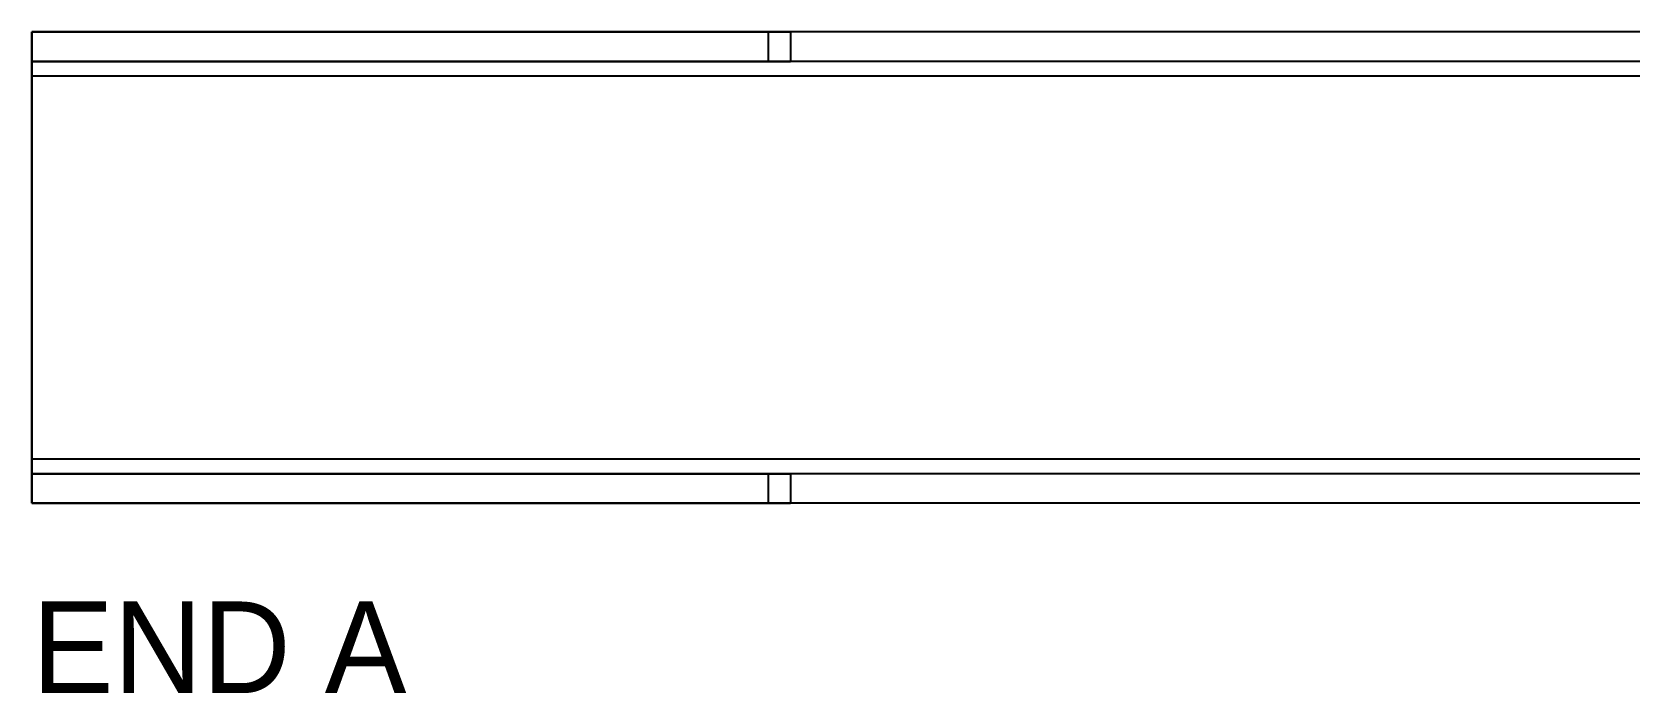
# Model space of a CAD drawing. Header units: inches. Extents: x 2 to 134, y 2 to 86.
# Drawn here: x 21.08 to 34.64, y 60.22 to 65.83 of the extents above; entities that cross this region are included whole.
import ezdxf

# ---------------------------------------------------------------- set-up
doc = ezdxf.new("R2010")
doc.units = ezdxf.units.IN
doc.header["$MEASUREMENT"] = 0

msp = doc.modelspace()

# ---------------------------------------------------------------- linework, layer by layer
at = {"layer": 'OUTLINE'}
for p, q in [((21.08, 65.833), (21.08, 65.583)), ((88.92, 65.833), (21.08, 65.833)), ((88.92, 65.833), (21.08, 65.833)), ((21.08, 65.832), (21.08, 65.833)), ((21.08, 65.833), (21.08, 65.833)), ((21.08, 65.833), (21.08, 65.833)), ((21.08, 65.833), (21.08, 65.833)), ((21.08, 65.833), (21.08, 65.833)), ((21.08, 65.833), (21.08, 65.832)), ((21.08, 65.833), (27.33, 65.833)), ((27.33, 65.833), (21.08, 65.833)), ((21.08, 65.833), (21.08, 65.583)), ((21.08, 65.831), (21.08, 65.832)), ((21.08, 65.832), (21.08, 65.832)), ((21.08, 65.832), (21.08, 65.832)), ((21.08, 65.832), (21.08, 65.831)), ((21.08, 65.829), (21.08, 65.831)), ((21.08, 65.831), (21.08, 65.829)), ((21.08, 65.828), (21.08, 65.829)), ((21.08, 65.829), (21.08, 65.828)), ((21.08, 65.826), (21.08, 65.828)), ((21.08, 65.828), (21.08, 65.826)), ((21.08, 65.824), (21.08, 65.826)), ((21.08, 65.826), (21.08, 65.824)), ((21.08, 65.822), (21.08, 65.824)), ((21.08, 65.824), (21.08, 65.822)), ((21.08, 65.82), (21.08, 65.822)), ((21.08, 65.822), (21.08, 65.82)), ((21.08, 65.817), (21.08, 65.82)), ((21.08, 65.82), (21.08, 65.817)), ((21.08, 65.814), (21.08, 65.817)), ((21.08, 65.817), (21.08, 65.814)), ((21.08, 65.811), (21.08, 65.814)), ((21.08, 65.814), (21.08, 65.811)), ((21.08, 65.808), (21.08, 65.811)), ((21.08, 65.811), (21.08, 65.808)), ((21.08, 65.805), (21.08, 65.808)), ((21.08, 65.808), (21.08, 65.805)), ((21.08, 65.801), (21.08, 65.805)), ((21.08, 65.805), (21.08, 65.801)), ((21.08, 65.797), (21.08, 65.801)), ((21.08, 65.801), (21.08, 65.797)), ((21.08, 65.793), (21.08, 65.797)), ((21.08, 65.797), (21.08, 65.793)), ((21.08, 65.789), (21.08, 65.793)), ((21.08, 65.793), (21.08, 65.789)), ((21.08, 65.785), (21.08, 65.789)), ((21.08, 65.789), (21.08, 65.785)), ((21.08, 65.78), (21.08, 65.785)), ((21.08, 65.785), (21.08, 65.78)), ((21.08, 65.775), (21.08, 65.78)), ((21.08, 65.78), (21.08, 65.775)), ((21.08, 65.77), (21.08, 65.775)), ((21.08, 65.775), (21.08, 65.77)), ((21.08, 65.765), (21.08, 65.77)), ((21.08, 65.77), (21.08, 65.765)), ((21.08, 65.76), (21.08, 65.765)), ((21.08, 65.765), (21.08, 65.76)), ((21.08, 65.754), (21.08, 65.76)), ((21.08, 65.76), (21.08, 65.754)), ((21.08, 65.748), (21.08, 65.754)), ((21.08, 65.754), (21.08, 65.748)), ((27.33, 65.833), (27.33, 65.583)), ((27.33, 65.833), (27.334, 65.833)), ((27.33, 65.833), (27.33, 65.583)), ((27.334, 65.833), (27.33, 65.833)), ((27.334, 65.833), (27.339, 65.833)), ((27.339, 65.833), (27.334, 65.833)), ((27.339, 65.833), (27.343, 65.833)), ((27.343, 65.833), (27.339, 65.833)), ((27.343, 65.833), (27.348, 65.833)), ((27.348, 65.833), (27.343, 65.833)), ((27.348, 65.833), (27.352, 65.833)), ((27.352, 65.833), (27.348, 65.833)), ((27.352, 65.833), (27.357, 65.833)), ((27.357, 65.833), (27.352, 65.833)), ((27.357, 65.833), (27.362, 65.833)), ((27.362, 65.833), (27.357, 65.833)), ((27.362, 65.833), (27.366, 65.833)), ((27.366, 65.833), (27.362, 65.833)), ((27.366, 65.833), (27.371, 65.833)), ((27.371, 65.833), (27.366, 65.833)), ((27.371, 65.833), (27.375, 65.833)), ((27.375, 65.833), (27.371, 65.833)), ((27.375, 65.833), (27.38, 65.833)), ((27.38, 65.833), (27.375, 65.833)), ((27.38, 65.833), (27.384, 65.833)), ((27.384, 65.833), (27.38, 65.833)), ((27.384, 65.833), (27.388, 65.833)), ((27.388, 65.833), (27.384, 65.833)), ((27.388, 65.833), (27.393, 65.833)), ((27.393, 65.833), (27.388, 65.833)), ((27.393, 65.833), (27.397, 65.833)), ((27.397, 65.833), (27.393, 65.833)), ((27.397, 65.833), (27.401, 65.833)), ((27.401, 65.833), (27.397, 65.833)), ((27.401, 65.833), (27.406, 65.833)), ((27.406, 65.833), (27.401, 65.833)), ((27.406, 65.833), (27.41, 65.833)), ((27.41, 65.833), (27.406, 65.833)), ((27.41, 65.833), (27.414, 65.833)), ((27.414, 65.833), (27.41, 65.833)), ((27.414, 65.833), (27.418, 65.833)), ((27.418, 65.833), (27.414, 65.833)), ((27.418, 65.833), (27.422, 65.833)), ((27.422, 65.833), (27.418, 65.833)), ((27.422, 65.833), (27.426, 65.833)), ((27.426, 65.833), (27.422, 65.833)), ((27.426, 65.833), (27.43, 65.833)), ((27.43, 65.833), (27.426, 65.833)), ((27.43, 65.833), (27.434, 65.833)), ((27.434, 65.833), (27.43, 65.833)), ((27.434, 65.833), (27.438, 65.833)), ((27.438, 65.833), (27.434, 65.833)), ((27.438, 65.833), (27.441, 65.833)), ((27.441, 65.833), (27.438, 65.833)), ((27.441, 65.833), (27.445, 65.833)), ((27.445, 65.833), (27.441, 65.833)), ((27.445, 65.833), (27.448, 65.833)), ((27.448, 65.833), (27.445, 65.833)), ((27.448, 65.833), (27.452, 65.833)), ((27.452, 65.833), (27.448, 65.833)), ((27.452, 65.833), (27.455, 65.833)), ((27.455, 65.833), (27.452, 65.833)), ((27.455, 65.833), (27.459, 65.833)), ((27.459, 65.833), (27.455, 65.833)), ((27.459, 65.833), (27.462, 65.833)), ((27.462, 65.833), (27.459, 65.833)), ((27.462, 65.833), (27.465, 65.833)), ((27.465, 65.833), (27.462, 65.833)), ((27.465, 65.833), (27.468, 65.833)), ((27.468, 65.833), (27.465, 65.833)), ((27.468, 65.833), (27.472, 65.833)), ((27.472, 65.833), (27.468, 65.833)), ((27.472, 65.833), (27.474, 65.833)), ((27.474, 65.833), (27.472, 65.833)), ((27.474, 65.833), (27.477, 65.833)), ((27.477, 65.833), (27.474, 65.833)), ((27.477, 65.833), (27.48, 65.833)), ((27.48, 65.833), (27.477, 65.833)), ((27.48, 65.833), (27.483, 65.833)), ((27.483, 65.833), (27.48, 65.833)), ((27.483, 65.833), (27.485, 65.833)), ((27.485, 65.833), (27.483, 65.833)), ((27.485, 65.833), (27.488, 65.833)), ((27.488, 65.833), (27.485, 65.833)), ((27.488, 65.833), (27.49, 65.833)), ((27.49, 65.833), (27.488, 65.833)), ((27.49, 65.833), (27.493, 65.833)), ((27.493, 65.833), (27.49, 65.833)), ((27.493, 65.833), (27.495, 65.833)), ((27.495, 65.833), (27.493, 65.833)), ((27.495, 65.833), (27.497, 65.833)), ((27.497, 65.833), (27.495, 65.833)), ((27.497, 65.833), (27.499, 65.833)), ((27.499, 65.833), (27.497, 65.833)), ((27.499, 65.833), (27.501, 65.833)), ((27.501, 65.833), (27.499, 65.833)), ((27.501, 65.833), (27.503, 65.833)), ((27.503, 65.833), (27.501, 65.833)), ((27.503, 65.833), (27.504, 65.833)), ((27.504, 65.833), (27.503, 65.833)), ((27.504, 65.833), (27.506, 65.833)), ((27.506, 65.833), (27.504, 65.833)), ((27.506, 65.833), (27.508, 65.833)), ((27.508, 65.833), (27.506, 65.833)), ((27.508, 65.833), (27.509, 65.833)), ((27.509, 65.833), (27.508, 65.833)), ((27.509, 65.833), (27.51, 65.833)), ((27.51, 65.833), (27.509, 65.833)), ((27.51, 65.833), (27.511, 65.833)), ((27.511, 65.833), (27.51, 65.833)), ((27.511, 65.833), (27.512, 65.833)), ((27.512, 65.833), (27.511, 65.833)), ((27.512, 65.833), (27.513, 65.833)), ((27.513, 65.833), (27.512, 65.833)), ((27.513, 65.833), (27.514, 65.833)), ((27.514, 65.833), (27.513, 65.833)), ((27.514, 65.833), (27.515, 65.833)), ((27.515, 65.833), (27.514, 65.833)), ((27.515, 65.833), (27.516, 65.833)), ((27.516, 65.833), (27.515, 65.833)), ((27.516, 65.833), (27.516, 65.833)), ((27.516, 65.833), (27.517, 65.833)), ((27.517, 65.833), (27.516, 65.833)), ((27.516, 65.833), (27.516, 65.833)), ((27.517, 65.833), (27.517, 65.833)), ((27.517, 65.833), (27.517, 65.833)), ((27.517, 65.833), (27.517, 65.833)), ((27.517, 65.833), (27.517, 65.583)), ((27.517, 65.833), (27.517, 65.833)), ((27.517, 65.833), (27.517, 65.833)), ((27.517, 65.833), (27.517, 65.833)), ((27.517, 65.833), (27.517, 65.583)), ((21.08, 65.742), (21.08, 65.748)), ((21.08, 65.748), (21.08, 65.742)), ((21.08, 65.736), (21.08, 65.742)), ((21.08, 65.742), (21.08, 65.736)), ((21.08, 65.73), (21.08, 65.736)), ((21.08, 65.736), (21.08, 65.73)), ((21.08, 65.723), (21.08, 65.73)), ((21.08, 65.73), (21.08, 65.723)), ((21.08, 65.717), (21.08, 65.723)), ((21.08, 65.723), (21.08, 65.717)), ((21.08, 65.71), (21.08, 65.717)), ((21.08, 65.717), (21.08, 65.71)), ((21.08, 65.703), (21.08, 65.71)), ((21.08, 65.71), (21.08, 65.703)), ((21.08, 65.696), (21.08, 65.703)), ((21.08, 65.703), (21.08, 65.696)), ((21.08, 65.689), (21.08, 65.696)), ((21.08, 65.696), (21.08, 65.689)), ((21.08, 65.682), (21.08, 65.689)), ((21.08, 65.689), (21.08, 65.682)), ((21.08, 65.674), (21.08, 65.682)), ((21.08, 65.682), (21.08, 65.674)), ((21.08, 65.667), (21.08, 65.674)), ((21.08, 65.674), (21.08, 65.667)), ((21.08, 65.659), (21.08, 65.667)), ((21.08, 65.667), (21.08, 65.659)), ((21.08, 65.651), (21.08, 65.659)), ((21.08, 65.659), (21.08, 65.651)), ((21.08, 65.643), (21.08, 65.651)), ((21.08, 65.651), (21.08, 65.643)), ((21.08, 65.635), (21.08, 65.643)), ((21.08, 65.643), (21.08, 65.635)), ((21.08, 65.627), (21.08, 65.635)), ((21.08, 65.635), (21.08, 65.627)), ((21.08, 65.619), (21.08, 65.627)), ((21.08, 65.627), (21.08, 65.619)), ((21.08, 65.61), (21.08, 65.619)), ((21.08, 65.619), (21.08, 65.61)), ((21.08, 65.602), (21.08, 65.61)), ((21.08, 65.61), (21.08, 65.602)), ((21.08, 65.593), (21.08, 65.602)), ((21.08, 65.602), (21.08, 65.593)), ((21.08, 65.585), (21.08, 65.593)), ((21.08, 65.593), (21.08, 65.585)), ((21.08, 65.576), (21.08, 65.585)), ((21.08, 65.585), (21.08, 65.576)), ((88.92, 65.583), (21.08, 65.583)), ((21.08, 65.582), (21.08, 65.583)), ((21.08, 65.583), (21.08, 65.583)), ((21.08, 65.583), (21.08, 65.583)), ((21.08, 65.583), (21.08, 65.583)), ((21.08, 65.583), (21.08, 65.583)), ((27.33, 65.583), (21.08, 65.583)), ((21.08, 65.583), (21.08, 65.583)), ((21.08, 65.583), (21.08, 65.583)), ((21.08, 65.583), (21.08, 65.583)), ((21.08, 65.583), (21.08, 65.583)), ((21.08, 65.583), (21.08, 65.582)), ((88.92, 65.583), (21.08, 65.583)), ((21.08, 65.583), (27.33, 65.583)), ((21.08, 65.581), (21.08, 65.582)), ((21.08, 65.582), (21.08, 65.582)), ((21.08, 65.582), (21.08, 65.582)), ((21.08, 65.582), (21.08, 65.581)), ((21.08, 65.58), (21.08, 65.581)), ((21.08, 65.581), (21.08, 65.581)), ((21.08, 65.581), (21.08, 65.581)), ((21.08, 65.581), (21.08, 65.58)), ((21.08, 65.579), (21.08, 65.58)), ((21.08, 65.58), (21.08, 65.58)), ((21.08, 65.58), (21.08, 65.58)), ((21.08, 65.58), (21.08, 65.579)), ((21.08, 65.578), (21.08, 65.579)), ((21.08, 65.579), (21.08, 65.578)), ((21.08, 65.577), (21.08, 65.578)), ((21.08, 65.578), (21.08, 65.577)), ((21.08, 65.576), (21.08, 65.577)), ((21.08, 65.577), (21.08, 65.576)), ((21.08, 65.567), (21.08, 65.576)), ((21.08, 65.576), (21.08, 65.567)), ((21.08, 65.575), (21.08, 65.576)), ((21.08, 65.576), (21.08, 65.575)), ((21.08, 65.574), (21.08, 65.575)), ((21.08, 65.575), (21.08, 65.574)), ((21.08, 65.573), (21.08, 65.574)), ((21.08, 65.574), (21.08, 65.573)), ((21.08, 65.571), (21.08, 65.573)), ((21.08, 65.573), (21.08, 65.571)), ((21.08, 65.57), (21.08, 65.571)), ((21.08, 65.571), (21.08, 65.57)), ((21.08, 65.569), (21.08, 65.57)), ((21.08, 65.57), (21.08, 65.569)), ((21.08, 65.567), (21.08, 65.569)), ((21.08, 65.569), (21.08, 65.567)), ((21.08, 65.558), (21.08, 65.567)), ((21.08, 65.567), (21.08, 65.558)), ((21.08, 65.566), (21.08, 65.567)), ((21.08, 65.567), (21.08, 65.566)), ((21.08, 65.564), (21.08, 65.566)), ((21.08, 65.566), (21.08, 65.564)), ((21.08, 65.562), (21.08, 65.564)), ((21.08, 65.564), (21.08, 65.562)), ((21.08, 65.561), (21.08, 65.562)), ((21.08, 65.562), (21.08, 65.561)), ((21.08, 65.559), (21.08, 65.561)), ((21.08, 65.561), (21.08, 65.559)), ((21.08, 65.557), (21.08, 65.559)), ((21.08, 65.559), (21.08, 65.557)), ((21.08, 65.549), (21.08, 65.558)), ((21.08, 65.558), (21.08, 65.549)), ((21.08, 65.555), (21.08, 65.557)), ((21.08, 65.557), (21.08, 65.555)), ((21.08, 65.553), (21.08, 65.555)), ((21.08, 65.555), (21.08, 65.553)), ((21.08, 65.551), (21.08, 65.553)), ((21.08, 65.553), (21.08, 65.551)), ((21.08, 65.549), (21.08, 65.551)), ((21.08, 65.551), (21.08, 65.549)), ((21.08, 65.54), (21.08, 65.549)), ((21.08, 65.549), (21.08, 65.54)), ((21.08, 65.547), (21.08, 65.549)), ((21.08, 65.549), (21.08, 65.547)), ((21.08, 65.545), (21.08, 65.547)), ((21.08, 65.547), (21.08, 65.545)), ((21.08, 65.542), (21.08, 65.545)), ((21.08, 65.545), (21.08, 65.542)), ((21.08, 65.54), (21.08, 65.542)), ((21.08, 65.542), (21.08, 65.54)), ((21.08, 65.531), (21.08, 65.54)), ((21.08, 65.54), (21.08, 65.531)), ((21.08, 65.538), (21.08, 65.54)), ((21.08, 65.54), (21.08, 65.538)), ((21.08, 65.535), (21.08, 65.538)), ((21.08, 65.538), (21.08, 65.535)), ((21.08, 65.533), (21.08, 65.535)), ((21.08, 65.535), (21.08, 65.533)), ((21.08, 65.53), (21.08, 65.533)), ((21.08, 65.533), (21.08, 65.53)), ((21.08, 65.522), (21.08, 65.531)), ((21.08, 65.531), (21.08, 65.522)), ((21.08, 65.528), (21.08, 65.53)), ((21.08, 65.53), (21.08, 65.528)), ((21.08, 65.525), (21.08, 65.528)), ((21.08, 65.528), (21.08, 65.525)), ((21.08, 65.523), (21.08, 65.525)), ((21.08, 65.525), (21.08, 65.523)), ((21.08, 65.52), (21.08, 65.523)), ((21.08, 65.523), (21.08, 65.52)), ((21.08, 65.513), (21.08, 65.522)), ((21.08, 65.522), (21.08, 65.513)), ((21.08, 65.517), (21.08, 65.52)), ((21.08, 65.52), (21.08, 65.517)), ((21.08, 65.515), (21.08, 65.517)), ((21.08, 65.517), (21.08, 65.515)), ((21.08, 65.512), (21.08, 65.515)), ((21.08, 65.515), (21.08, 65.512)), ((21.08, 65.504), (21.08, 65.513)), ((21.08, 65.513), (21.08, 65.504)), ((21.08, 65.509), (21.08, 65.512)), ((21.08, 65.512), (21.08, 65.509)), ((21.08, 65.506), (21.08, 65.509)), ((21.08, 65.509), (21.08, 65.506)), ((21.08, 65.503), (21.08, 65.506)), ((21.08, 65.506), (21.08, 65.503)), ((21.08, 65.495), (21.08, 65.504)), ((21.08, 65.504), (21.08, 65.495)), ((21.08, 65.5), (21.08, 65.503)), ((21.08, 65.503), (21.08, 65.5)), ((21.08, 65.498), (21.08, 65.5)), ((21.08, 65.5), (21.08, 65.498)), ((21.08, 65.495), (21.08, 65.498)), ((21.08, 65.498), (21.08, 65.495)), ((21.08, 65.486), (21.08, 65.495)), ((21.08, 65.495), (21.08, 65.486)), ((21.08, 65.492), (21.08, 65.495)), ((21.08, 65.495), (21.08, 65.492)), ((21.08, 65.489), (21.08, 65.492)), ((21.08, 65.492), (21.08, 65.489)), ((21.08, 65.486), (21.08, 65.489)), ((21.08, 65.489), (21.08, 65.486)), ((21.08, 65.477), (21.08, 65.486)), ((21.08, 65.486), (21.08, 65.477)), ((21.08, 65.483), (21.08, 65.486)), ((21.08, 65.486), (21.08, 65.483)), ((21.08, 65.48), (21.08, 65.483)), ((21.08, 65.483), (21.08, 65.48)), ((21.08, 65.477), (21.08, 65.48)), ((21.08, 65.48), (21.08, 65.477)), ((27.334, 65.583), (27.33, 65.583)), ((27.33, 65.583), (27.334, 65.583)), ((27.339, 65.583), (27.334, 65.583)), ((27.334, 65.583), (27.339, 65.583)), ((27.343, 65.583), (27.339, 65.583)), ((27.339, 65.583), (27.343, 65.583)), ((27.348, 65.583), (27.343, 65.583)), ((27.343, 65.583), (27.348, 65.583)), ((27.352, 65.583), (27.348, 65.583)), ((27.348, 65.583), (27.352, 65.583)), ((27.357, 65.583), (27.352, 65.583)), ((27.352, 65.583), (27.357, 65.583)), ((27.362, 65.583), (27.357, 65.583)), ((27.357, 65.583), (27.362, 65.583)), ((27.366, 65.583), (27.362, 65.583)), ((27.362, 65.583), (27.366, 65.583)), ((27.371, 65.583), (27.366, 65.583)), ((27.366, 65.583), (27.371, 65.583)), ((27.375, 65.583), (27.371, 65.583)), ((27.371, 65.583), (27.375, 65.583)), ((27.38, 65.583), (27.375, 65.583)), ((27.375, 65.583), (27.38, 65.583)), ((27.384, 65.583), (27.38, 65.583)), ((27.38, 65.583), (27.384, 65.583)), ((27.388, 65.583), (27.384, 65.583)), ((27.384, 65.583), (27.388, 65.583)), ((27.393, 65.583), (27.388, 65.583)), ((27.388, 65.583), (27.393, 65.583)), ((27.397, 65.583), (27.393, 65.583)), ((27.393, 65.583), (27.397, 65.583)), ((27.401, 65.583), (27.397, 65.583)), ((27.397, 65.583), (27.401, 65.583)), ((27.406, 65.583), (27.401, 65.583)), ((27.401, 65.583), (27.406, 65.583)), ((27.41, 65.583), (27.406, 65.583)), ((27.406, 65.583), (27.41, 65.583)), ((27.414, 65.583), (27.41, 65.583)), ((27.41, 65.583), (27.414, 65.583)), ((27.418, 65.583), (27.414, 65.583)), ((27.414, 65.583), (27.418, 65.583)), ((27.422, 65.583), (27.418, 65.583)), ((27.418, 65.583), (27.422, 65.583)), ((27.426, 65.583), (27.422, 65.583)), ((27.422, 65.583), (27.426, 65.583)), ((27.43, 65.583), (27.426, 65.583)), ((27.426, 65.583), (27.43, 65.583)), ((27.434, 65.583), (27.43, 65.583)), ((27.43, 65.583), (27.434, 65.583)), ((27.438, 65.583), (27.434, 65.583)), ((27.434, 65.583), (27.438, 65.583)), ((27.441, 65.583), (27.438, 65.583)), ((27.438, 65.583), (27.441, 65.583)), ((27.445, 65.583), (27.441, 65.583)), ((27.441, 65.583), (27.445, 65.583)), ((27.448, 65.583), (27.445, 65.583)), ((27.445, 65.583), (27.448, 65.583)), ((27.452, 65.583), (27.448, 65.583)), ((27.448, 65.583), (27.452, 65.583)), ((27.455, 65.583), (27.452, 65.583)), ((27.452, 65.583), (27.455, 65.583)), ((27.459, 65.583), (27.455, 65.583)), ((27.455, 65.583), (27.459, 65.583)), ((27.462, 65.583), (27.459, 65.583)), ((27.459, 65.583), (27.462, 65.583)), ((27.465, 65.583), (27.462, 65.583)), ((27.462, 65.583), (27.465, 65.583)), ((27.468, 65.583), (27.465, 65.583)), ((27.465, 65.583), (27.468, 65.583)), ((27.472, 65.583), (27.468, 65.583)), ((27.468, 65.583), (27.472, 65.583)), ((27.474, 65.583), (27.472, 65.583)), ((27.472, 65.583), (27.474, 65.583)), ((27.477, 65.583), (27.474, 65.583)), ((27.474, 65.583), (27.477, 65.583)), ((27.48, 65.583), (27.477, 65.583)), ((27.477, 65.583), (27.48, 65.583)), ((27.483, 65.583), (27.48, 65.583)), ((27.48, 65.583), (27.483, 65.583)), ((27.485, 65.583), (27.483, 65.583)), ((27.483, 65.583), (27.485, 65.583)), ((27.488, 65.583), (27.485, 65.583)), ((27.485, 65.583), (27.488, 65.583)), ((27.49, 65.583), (27.488, 65.583)), ((27.488, 65.583), (27.49, 65.583)), ((27.493, 65.583), (27.49, 65.583)), ((27.49, 65.583), (27.493, 65.583)), ((27.495, 65.583), (27.493, 65.583)), ((27.493, 65.583), (27.495, 65.583)), ((27.497, 65.583), (27.495, 65.583)), ((27.495, 65.583), (27.497, 65.583)), ((27.499, 65.583), (27.497, 65.583)), ((27.497, 65.583), (27.499, 65.583)), ((27.501, 65.583), (27.499, 65.583)), ((27.499, 65.583), (27.501, 65.583)), ((27.503, 65.583), (27.501, 65.583)), ((27.501, 65.583), (27.503, 65.583)), ((27.504, 65.583), (27.503, 65.583)), ((27.503, 65.583), (27.504, 65.583)), ((27.506, 65.583), (27.504, 65.583)), ((27.504, 65.583), (27.506, 65.583)), ((27.508, 65.583), (27.506, 65.583)), ((27.506, 65.583), (27.508, 65.583)), ((27.509, 65.583), (27.508, 65.583)), ((27.508, 65.583), (27.509, 65.583)), ((27.51, 65.583), (27.509, 65.583)), ((27.509, 65.583), (27.51, 65.583)), ((27.511, 65.583), (27.51, 65.583)), ((27.51, 65.583), (27.511, 65.583)), ((27.512, 65.583), (27.511, 65.583)), ((27.511, 65.583), (27.512, 65.583)), ((27.513, 65.583), (27.512, 65.583)), ((27.512, 65.583), (27.513, 65.583)), ((27.514, 65.583), (27.513, 65.583)), ((27.513, 65.583), (27.514, 65.583)), ((27.515, 65.583), (27.514, 65.583)), ((27.514, 65.583), (27.515, 65.583)), ((27.516, 65.583), (27.515, 65.583)), ((27.515, 65.583), (27.516, 65.583)), ((27.517, 65.583), (27.516, 65.583)), ((27.516, 65.583), (27.516, 65.583)), ((27.516, 65.583), (27.516, 65.583)), ((27.516, 65.583), (27.517, 65.583)), ((27.517, 65.583), (27.517, 65.583)), ((27.517, 65.583), (27.517, 65.583)), ((27.517, 65.583), (27.517, 65.583)), ((27.517, 65.583), (27.517, 65.583)), ((27.517, 65.583), (27.517, 65.583)), ((27.517, 65.583), (27.517, 65.583)), ((21.08, 65.468), (21.08, 65.477)), ((21.08, 65.477), (21.08, 65.468)), ((21.08, 65.474), (21.08, 65.477)), ((21.08, 65.477), (21.08, 65.474)), ((21.08, 65.471), (21.08, 65.474)), ((21.08, 65.474), (21.08, 65.471)), ((21.08, 65.468), (21.08, 65.471)), ((21.08, 65.471), (21.08, 65.468)), ((21.08, 65.458), (21.08, 65.468)), ((21.08, 65.468), (21.08, 65.458)), ((21.08, 65.464), (21.08, 65.468)), ((21.08, 65.468), (21.08, 65.464)), ((21.08, 65.461), (21.08, 65.464)), ((21.08, 65.464), (21.08, 65.461)), ((21.08, 65.458), (21.08, 65.461)), ((21.08, 65.461), (21.08, 65.458)), ((88.92, 65.458), (21.08, 65.458)), ((21.08, 62.208), (21.08, 65.458)), ((88.92, 65.458), (21.08, 65.458)), ((21.08, 65.458), (21.08, 62.208)), ((88.92, 65.458), (21.08, 65.458)), ((88.92, 65.458), (21.08, 65.458)), ((21.08, 65.458), (21.08, 62.208)), ((21.08, 62.208), (21.08, 65.458)), ((88.92, 62.208), (21.08, 62.208)), ((21.08, 62.205), (21.08, 62.208)), ((21.08, 62.208), (21.08, 62.199)), ((88.92, 62.208), (21.08, 62.208)), ((88.92, 62.208), (21.08, 62.208)), ((88.92, 62.208), (21.08, 62.208)), ((21.08, 62.199), (21.08, 62.208)), ((21.08, 62.208), (21.08, 62.205)), ((21.08, 62.202), (21.08, 62.205)), ((21.08, 62.205), (21.08, 62.202)), ((21.08, 62.199), (21.08, 62.202)), ((21.08, 62.202), (21.08, 62.199)), ((21.08, 62.196), (21.08, 62.199)), ((21.08, 62.199), (21.08, 62.19)), ((21.08, 62.19), (21.08, 62.199)), ((21.08, 62.199), (21.08, 62.196)), ((21.08, 62.193), (21.08, 62.196)), ((21.08, 62.196), (21.08, 62.193)), ((21.08, 62.19), (21.08, 62.193)), ((21.08, 62.193), (21.08, 62.19)), ((21.08, 62.187), (21.08, 62.19)), ((21.08, 62.19), (21.08, 62.181)), ((21.08, 62.181), (21.08, 62.19)), ((21.08, 62.19), (21.08, 62.187)), ((21.08, 62.184), (21.08, 62.187)), ((21.08, 62.187), (21.08, 62.184)), ((21.08, 62.181), (21.08, 62.184)), ((21.08, 62.184), (21.08, 62.181)), ((21.08, 62.178), (21.08, 62.181)), ((21.08, 62.181), (21.08, 62.172)), ((21.08, 62.172), (21.08, 62.181)), ((21.08, 62.181), (21.08, 62.178)), ((21.08, 62.175), (21.08, 62.178)), ((21.08, 62.178), (21.08, 62.175)), ((21.08, 62.172), (21.08, 62.175)), ((21.08, 62.175), (21.08, 62.172)), ((21.08, 62.169), (21.08, 62.172)), ((21.08, 62.172), (21.08, 62.162)), ((21.08, 62.162), (21.08, 62.172)), ((21.08, 62.172), (21.08, 62.169)), ((21.08, 62.166), (21.08, 62.169)), ((21.08, 62.169), (21.08, 62.166)), ((21.08, 62.163), (21.08, 62.166)), ((21.08, 62.166), (21.08, 62.163)), ((21.08, 62.16), (21.08, 62.163)), ((21.08, 62.163), (21.08, 62.16)), ((21.08, 62.162), (21.08, 62.153)), ((21.08, 62.153), (21.08, 62.162)), ((21.08, 62.158), (21.08, 62.16)), ((21.08, 62.16), (21.08, 62.158)), ((21.08, 62.155), (21.08, 62.158)), ((21.08, 62.158), (21.08, 62.155)), ((21.08, 62.152), (21.08, 62.155)), ((21.08, 62.155), (21.08, 62.152)), ((21.08, 62.153), (21.08, 62.144)), ((21.08, 62.144), (21.08, 62.153)), ((21.08, 62.149), (21.08, 62.152)), ((21.08, 62.152), (21.08, 62.149)), ((21.08, 62.147), (21.08, 62.149)), ((21.08, 62.149), (21.08, 62.147)), ((21.08, 62.144), (21.08, 62.147)), ((21.08, 62.147), (21.08, 62.144)), ((21.08, 62.141), (21.08, 62.144)), ((21.08, 62.144), (21.08, 62.135)), ((21.08, 62.135), (21.08, 62.144)), ((21.08, 62.144), (21.08, 62.141)), ((21.08, 62.139), (21.08, 62.141)), ((21.08, 62.141), (21.08, 62.139)), ((21.08, 62.136), (21.08, 62.139)), ((21.08, 62.139), (21.08, 62.136)), ((21.08, 62.134), (21.08, 62.136)), ((21.08, 62.136), (21.08, 62.134)), ((21.08, 62.135), (21.08, 62.126)), ((21.08, 62.126), (21.08, 62.135)), ((21.08, 62.131), (21.08, 62.134)), ((21.08, 62.134), (21.08, 62.131)), ((21.08, 62.129), (21.08, 62.131)), ((21.08, 62.131), (21.08, 62.129)), ((21.08, 62.127), (21.08, 62.129)), ((21.08, 62.129), (21.08, 62.127)), ((21.08, 62.124), (21.08, 62.127)), ((21.08, 62.127), (21.08, 62.124)), ((21.08, 62.126), (21.08, 62.117)), ((21.08, 62.117), (21.08, 62.126)), ((21.08, 62.122), (21.08, 62.124)), ((21.08, 62.124), (21.08, 62.122)), ((21.08, 62.12), (21.08, 62.122)), ((21.08, 62.122), (21.08, 62.12)), ((21.08, 62.118), (21.08, 62.12)), ((21.08, 62.12), (21.08, 62.118)), ((21.08, 62.116), (21.08, 62.118)), ((21.08, 62.118), (21.08, 62.116)), ((21.08, 62.117), (21.08, 62.108)), ((21.08, 62.108), (21.08, 62.117)), ((21.08, 62.114), (21.08, 62.116)), ((21.08, 62.116), (21.08, 62.114)), ((21.08, 62.112), (21.08, 62.114)), ((21.08, 62.114), (21.08, 62.112)), ((21.08, 62.11), (21.08, 62.112)), ((21.08, 62.112), (21.08, 62.11)), ((21.08, 62.108), (21.08, 62.11)), ((21.08, 62.11), (21.08, 62.108)), ((21.08, 62.106), (21.08, 62.108)), ((21.08, 62.108), (21.08, 62.099)), ((21.08, 62.099), (21.08, 62.108)), ((21.08, 62.108), (21.08, 62.106)), ((21.08, 62.104), (21.08, 62.106)), ((21.08, 62.106), (21.08, 62.104)), ((21.08, 62.103), (21.08, 62.104)), ((21.08, 62.104), (21.08, 62.103)), ((21.08, 62.101), (21.08, 62.103)), ((21.08, 62.103), (21.08, 62.101)), ((21.08, 62.1), (21.08, 62.101)), ((21.08, 62.101), (21.08, 62.1)), ((21.08, 62.098), (21.08, 62.1)), ((21.08, 62.1), (21.08, 62.098)), ((21.08, 62.099), (21.08, 62.091)), ((21.08, 62.091), (21.08, 62.099)), ((21.08, 62.097), (21.08, 62.098)), ((21.08, 62.098), (21.08, 62.097)), ((21.08, 62.095), (21.08, 62.097)), ((21.08, 62.097), (21.08, 62.095)), ((21.08, 62.094), (21.08, 62.095)), ((21.08, 62.095), (21.08, 62.094)), ((21.08, 62.093), (21.08, 62.094)), ((21.08, 62.094), (21.08, 62.093)), ((21.08, 62.092), (21.08, 62.093)), ((21.08, 62.093), (21.08, 62.092)), ((21.08, 62.091), (21.08, 62.092)), ((21.08, 62.092), (21.08, 62.091)), ((21.08, 62.09), (21.08, 62.091)), ((21.08, 62.091), (21.08, 62.082)), ((21.08, 62.082), (21.08, 62.091)), ((21.08, 62.091), (21.08, 62.09)), ((21.08, 62.089), (21.08, 62.09)), ((21.08, 62.09), (21.08, 62.089)), ((21.08, 62.088), (21.08, 62.089)), ((21.08, 62.089), (21.08, 62.088)), ((21.08, 62.087), (21.08, 62.088)), ((21.08, 62.088), (21.08, 62.087)), ((21.08, 62.086), (21.08, 62.087)), ((21.08, 62.087), (21.08, 62.086)), ((21.08, 62.085), (21.08, 62.086)), ((21.08, 62.086), (21.08, 62.086)), ((21.08, 62.086), (21.08, 62.086)), ((21.08, 62.086), (21.08, 62.085)), ((21.08, 62.084), (21.08, 62.085)), ((21.08, 62.085), (21.08, 62.085)), ((21.08, 62.085), (21.08, 62.085)), ((21.08, 62.085), (21.08, 62.084)), ((21.08, 62.083), (21.08, 62.084)), ((21.08, 62.084), (21.08, 62.084)), ((21.08, 62.084), (21.08, 62.084)), ((21.08, 62.084), (21.08, 62.084)), ((21.08, 62.084), (21.08, 62.084)), ((21.08, 62.084), (21.08, 62.083)), ((21.08, 62.083), (21.08, 62.083)), ((21.08, 62.083), (21.08, 62.083)), ((27.33, 62.083), (21.08, 62.083)), ((21.08, 62.083), (21.08, 61.833)), ((21.08, 61.833), (21.08, 62.083)), ((21.08, 62.083), (27.33, 62.083)), ((21.08, 62.083), (21.08, 62.083)), ((21.08, 62.083), (21.08, 62.083)), ((88.92, 62.083), (21.08, 62.083)), ((88.92, 62.083), (21.08, 62.083)), ((21.08, 62.082), (21.08, 62.073)), ((21.08, 62.073), (21.08, 62.082)), ((21.08, 62.073), (21.08, 62.065)), ((21.08, 62.065), (21.08, 62.073)), ((21.08, 62.065), (21.08, 62.056)), ((21.08, 62.056), (21.08, 62.065)), ((21.08, 62.056), (21.08, 62.048)), ((21.08, 62.048), (21.08, 62.056)), ((21.08, 62.048), (21.08, 62.04)), ((21.08, 62.04), (21.08, 62.048)), ((21.08, 62.04), (21.08, 62.032)), ((21.08, 62.032), (21.08, 62.04)), ((21.08, 62.032), (21.08, 62.023)), ((21.08, 62.023), (21.08, 62.032)), ((21.08, 62.023), (21.08, 62.016)), ((21.08, 62.016), (21.08, 62.023)), ((21.08, 62.016), (21.08, 62.008)), ((21.08, 62.008), (21.08, 62.016)), ((21.08, 62.008), (21.08, 62)), ((21.08, 62), (21.08, 62.008)), ((21.08, 62), (21.08, 61.992)), ((21.08, 61.992), (21.08, 62)), ((21.08, 61.992), (21.08, 61.985)), ((21.08, 61.985), (21.08, 61.992)), ((21.08, 61.985), (21.08, 61.978)), ((21.08, 61.978), (21.08, 61.985)), ((21.08, 61.978), (21.08, 61.97)), ((21.08, 61.97), (21.08, 61.978)), ((21.08, 61.97), (21.08, 61.963)), ((21.08, 61.963), (21.08, 61.97)), ((21.08, 61.963), (21.08, 61.956)), ((21.08, 61.956), (21.08, 61.963)), ((21.08, 61.956), (21.08, 61.95)), ((21.08, 61.95), (21.08, 61.956)), ((27.33, 62.083), (27.334, 62.083)), ((27.334, 62.083), (27.33, 62.083)), ((27.33, 62.083), (27.33, 61.833)), ((27.33, 62.083), (27.33, 61.833)), ((27.334, 62.083), (27.339, 62.083)), ((27.339, 62.083), (27.334, 62.083)), ((27.339, 62.083), (27.343, 62.083)), ((27.343, 62.083), (27.339, 62.083)), ((27.343, 62.083), (27.348, 62.083)), ((27.348, 62.083), (27.343, 62.083)), ((27.348, 62.083), (27.352, 62.083)), ((27.352, 62.083), (27.348, 62.083)), ((27.352, 62.083), (27.357, 62.083)), ((27.357, 62.083), (27.352, 62.083)), ((27.357, 62.083), (27.362, 62.083)), ((27.362, 62.083), (27.357, 62.083)), ((27.362, 62.083), (27.366, 62.083)), ((27.366, 62.083), (27.362, 62.083)), ((27.366, 62.083), (27.371, 62.083)), ((27.371, 62.083), (27.366, 62.083)), ((27.371, 62.083), (27.375, 62.083)), ((27.375, 62.083), (27.371, 62.083)), ((27.375, 62.083), (27.38, 62.083)), ((27.38, 62.083), (27.375, 62.083)), ((27.38, 62.083), (27.384, 62.083)), ((27.384, 62.083), (27.38, 62.083)), ((27.384, 62.083), (27.388, 62.083)), ((27.388, 62.083), (27.384, 62.083)), ((27.388, 62.083), (27.393, 62.083)), ((27.393, 62.083), (27.388, 62.083)), ((27.393, 62.083), (27.397, 62.083)), ((27.397, 62.083), (27.393, 62.083)), ((27.397, 62.083), (27.401, 62.083)), ((27.401, 62.083), (27.397, 62.083)), ((27.401, 62.083), (27.406, 62.083)), ((27.406, 62.083), (27.401, 62.083)), ((27.406, 62.083), (27.41, 62.083)), ((27.41, 62.083), (27.406, 62.083)), ((27.41, 62.083), (27.414, 62.083)), ((27.414, 62.083), (27.41, 62.083)), ((27.414, 62.083), (27.418, 62.083)), ((27.418, 62.083), (27.414, 62.083)), ((27.418, 62.083), (27.422, 62.083)), ((27.422, 62.083), (27.418, 62.083)), ((27.422, 62.083), (27.426, 62.083)), ((27.426, 62.083), (27.422, 62.083)), ((27.426, 62.083), (27.43, 62.083)), ((27.43, 62.083), (27.426, 62.083)), ((27.43, 62.083), (27.434, 62.083)), ((27.434, 62.083), (27.43, 62.083)), ((27.434, 62.083), (27.438, 62.083)), ((27.438, 62.083), (27.434, 62.083)), ((27.438, 62.083), (27.441, 62.083)), ((27.441, 62.083), (27.438, 62.083)), ((27.441, 62.083), (27.445, 62.083)), ((27.445, 62.083), (27.441, 62.083)), ((27.445, 62.083), (27.448, 62.083)), ((27.448, 62.083), (27.445, 62.083)), ((27.448, 62.083), (27.452, 62.083)), ((27.452, 62.083), (27.448, 62.083)), ((27.452, 62.083), (27.455, 62.083)), ((27.455, 62.083), (27.452, 62.083)), ((27.455, 62.083), (27.459, 62.083)), ((27.459, 62.083), (27.455, 62.083)), ((27.459, 62.083), (27.462, 62.083)), ((27.462, 62.083), (27.459, 62.083)), ((27.462, 62.083), (27.465, 62.083)), ((27.465, 62.083), (27.462, 62.083)), ((27.465, 62.083), (27.468, 62.083)), ((27.468, 62.083), (27.465, 62.083)), ((27.468, 62.083), (27.472, 62.083)), ((27.472, 62.083), (27.468, 62.083)), ((27.472, 62.083), (27.474, 62.083)), ((27.474, 62.083), (27.472, 62.083)), ((27.474, 62.083), (27.477, 62.083)), ((27.477, 62.083), (27.474, 62.083)), ((27.477, 62.083), (27.48, 62.083)), ((27.48, 62.083), (27.477, 62.083)), ((27.48, 62.083), (27.483, 62.083)), ((27.483, 62.083), (27.48, 62.083)), ((27.483, 62.083), (27.485, 62.083)), ((27.485, 62.083), (27.483, 62.083)), ((27.485, 62.083), (27.488, 62.083)), ((27.488, 62.083), (27.485, 62.083)), ((27.488, 62.083), (27.49, 62.083)), ((27.49, 62.083), (27.488, 62.083)), ((27.49, 62.083), (27.493, 62.083)), ((27.493, 62.083), (27.49, 62.083)), ((27.493, 62.083), (27.495, 62.083)), ((27.495, 62.083), (27.493, 62.083)), ((27.495, 62.083), (27.497, 62.083)), ((27.497, 62.083), (27.495, 62.083)), ((27.497, 62.083), (27.499, 62.083)), ((27.499, 62.083), (27.497, 62.083)), ((27.499, 62.083), (27.501, 62.083)), ((27.501, 62.083), (27.499, 62.083)), ((27.501, 62.083), (27.503, 62.083)), ((27.503, 62.083), (27.501, 62.083)), ((27.503, 62.083), (27.504, 62.083)), ((27.504, 62.083), (27.503, 62.083)), ((27.504, 62.083), (27.506, 62.083)), ((27.506, 62.083), (27.504, 62.083)), ((27.506, 62.083), (27.508, 62.083)), ((27.508, 62.083), (27.506, 62.083)), ((27.508, 62.083), (27.509, 62.083)), ((27.509, 62.083), (27.508, 62.083)), ((27.509, 62.083), (27.51, 62.083)), ((27.51, 62.083), (27.509, 62.083)), ((27.51, 62.083), (27.511, 62.083)), ((27.511, 62.083), (27.51, 62.083)), ((27.511, 62.083), (27.512, 62.083)), ((27.512, 62.083), (27.511, 62.083)), ((27.512, 62.083), (27.513, 62.083)), ((27.513, 62.083), (27.512, 62.083)), ((27.513, 62.083), (27.514, 62.083)), ((27.514, 62.083), (27.513, 62.083)), ((27.514, 62.083), (27.515, 62.083)), ((27.515, 62.083), (27.514, 62.083)), ((27.515, 62.083), (27.516, 62.083)), ((27.516, 62.083), (27.515, 62.083)), ((27.516, 62.083), (27.516, 62.083)), ((27.516, 62.083), (27.517, 62.083)), ((27.517, 62.083), (27.516, 62.083)), ((27.516, 62.083), (27.516, 62.083)), ((27.517, 62.083), (27.517, 62.083)), ((27.517, 62.083), (27.517, 62.083)), ((27.517, 62.083), (27.517, 62.083)), ((27.517, 62.083), (27.517, 61.833)), ((27.517, 62.083), (27.517, 62.083)), ((27.517, 62.083), (27.517, 62.083)), ((27.517, 62.083), (27.517, 62.083)), ((27.517, 62.083), (27.517, 61.833)), ((21.08, 61.95), (21.08, 61.943)), ((21.08, 61.943), (21.08, 61.95)), ((21.08, 61.943), (21.08, 61.937)), ((21.08, 61.937), (21.08, 61.943)), ((21.08, 61.937), (21.08, 61.93)), ((21.08, 61.93), (21.08, 61.937)), ((21.08, 61.93), (21.08, 61.924)), ((21.08, 61.924), (21.08, 61.93)), ((21.08, 61.924), (21.08, 61.918)), ((21.08, 61.918), (21.08, 61.924)), ((21.08, 61.918), (21.08, 61.913)), ((21.08, 61.913), (21.08, 61.918)), ((21.08, 61.913), (21.08, 61.907)), ((21.08, 61.907), (21.08, 61.913)), ((21.08, 61.907), (21.08, 61.902)), ((21.08, 61.902), (21.08, 61.907)), ((21.08, 61.902), (21.08, 61.897)), ((21.08, 61.897), (21.08, 61.902)), ((21.08, 61.897), (21.08, 61.892)), ((21.08, 61.892), (21.08, 61.897)), ((21.08, 61.892), (21.08, 61.887)), ((21.08, 61.887), (21.08, 61.892)), ((21.08, 61.887), (21.08, 61.882)), ((21.08, 61.882), (21.08, 61.887)), ((21.08, 61.882), (21.08, 61.878)), ((21.08, 61.878), (21.08, 61.882)), ((21.08, 61.878), (21.08, 61.873)), ((21.08, 61.873), (21.08, 61.878)), ((21.08, 61.873), (21.08, 61.869)), ((21.08, 61.869), (21.08, 61.873)), ((21.08, 61.869), (21.08, 61.866)), ((21.08, 61.866), (21.08, 61.869)), ((21.08, 61.866), (21.08, 61.862)), ((21.08, 61.862), (21.08, 61.866)), ((21.08, 61.862), (21.08, 61.858)), ((21.08, 61.858), (21.08, 61.862)), ((21.08, 61.858), (21.08, 61.855)), ((21.08, 61.855), (21.08, 61.858)), ((21.08, 61.855), (21.08, 61.852)), ((21.08, 61.852), (21.08, 61.855)), ((21.08, 61.852), (21.08, 61.849)), ((21.08, 61.849), (21.08, 61.852)), ((21.08, 61.849), (21.08, 61.847)), ((21.08, 61.847), (21.08, 61.849)), ((21.08, 61.847), (21.08, 61.845)), ((21.08, 61.845), (21.08, 61.847)), ((21.08, 61.845), (21.08, 61.842)), ((21.08, 61.842), (21.08, 61.845)), ((21.08, 61.842), (21.08, 61.841)), ((21.08, 61.841), (21.08, 61.842)), ((21.08, 61.841), (21.08, 61.839)), ((21.08, 61.839), (21.08, 61.841)), ((21.08, 61.839), (21.08, 61.837)), ((21.08, 61.837), (21.08, 61.839)), ((21.08, 61.837), (21.08, 61.836)), ((21.08, 61.836), (21.08, 61.837)), ((21.08, 61.836), (21.08, 61.835)), ((21.08, 61.835), (21.08, 61.836)), ((21.08, 61.835), (21.08, 61.834)), ((21.08, 61.834), (21.08, 61.835)), ((21.08, 61.834), (21.08, 61.834)), ((21.08, 61.834), (21.08, 61.833)), ((21.08, 61.833), (21.08, 61.834)), ((21.08, 61.834), (21.08, 61.834)), ((27.33, 61.833), (21.08, 61.833)), ((88.92, 61.833), (21.08, 61.833)), ((21.08, 61.833), (21.08, 61.833)), ((21.08, 61.833), (21.08, 61.833)), ((88.92, 61.833), (21.08, 61.833)), ((21.08, 61.833), (27.33, 61.833)), ((27.33, 61.833), (27.334, 61.833)), ((27.334, 61.833), (27.33, 61.833)), ((27.334, 61.833), (27.339, 61.833)), ((27.339, 61.833), (27.334, 61.833)), ((27.339, 61.833), (27.343, 61.833)), ((27.343, 61.833), (27.339, 61.833)), ((27.343, 61.833), (27.348, 61.833)), ((27.348, 61.833), (27.343, 61.833)), ((27.348, 61.833), (27.352, 61.833)), ((27.352, 61.833), (27.348, 61.833)), ((27.352, 61.833), (27.357, 61.833)), ((27.357, 61.833), (27.352, 61.833)), ((27.357, 61.833), (27.362, 61.833)), ((27.362, 61.833), (27.357, 61.833)), ((27.362, 61.833), (27.366, 61.833)), ((27.366, 61.833), (27.362, 61.833)), ((27.366, 61.833), (27.371, 61.833)), ((27.371, 61.833), (27.366, 61.833)), ((27.371, 61.833), (27.375, 61.833)), ((27.375, 61.833), (27.371, 61.833)), ((27.375, 61.833), (27.38, 61.833)), ((27.38, 61.833), (27.375, 61.833)), ((27.38, 61.833), (27.384, 61.833)), ((27.384, 61.833), (27.38, 61.833)), ((27.384, 61.833), (27.388, 61.833)), ((27.388, 61.833), (27.384, 61.833)), ((27.388, 61.833), (27.393, 61.833)), ((27.393, 61.833), (27.388, 61.833)), ((27.393, 61.833), (27.397, 61.833)), ((27.397, 61.833), (27.393, 61.833)), ((27.397, 61.833), (27.401, 61.833)), ((27.401, 61.833), (27.397, 61.833)), ((27.401, 61.833), (27.406, 61.833)), ((27.406, 61.833), (27.401, 61.833)), ((27.406, 61.833), (27.41, 61.833)), ((27.41, 61.833), (27.406, 61.833)), ((27.41, 61.833), (27.414, 61.833)), ((27.414, 61.833), (27.41, 61.833)), ((27.414, 61.833), (27.418, 61.833)), ((27.418, 61.833), (27.414, 61.833)), ((27.418, 61.833), (27.422, 61.833)), ((27.422, 61.833), (27.418, 61.833)), ((27.422, 61.833), (27.426, 61.833)), ((27.426, 61.833), (27.422, 61.833)), ((27.426, 61.833), (27.43, 61.833)), ((27.43, 61.833), (27.426, 61.833)), ((27.43, 61.833), (27.434, 61.833)), ((27.434, 61.833), (27.43, 61.833)), ((27.434, 61.833), (27.438, 61.833)), ((27.438, 61.833), (27.434, 61.833)), ((27.438, 61.833), (27.441, 61.833)), ((27.441, 61.833), (27.438, 61.833)), ((27.441, 61.833), (27.445, 61.833)), ((27.445, 61.833), (27.441, 61.833)), ((27.445, 61.833), (27.448, 61.833)), ((27.448, 61.833), (27.445, 61.833)), ((27.448, 61.833), (27.452, 61.833)), ((27.452, 61.833), (27.448, 61.833)), ((27.452, 61.833), (27.455, 61.833)), ((27.455, 61.833), (27.452, 61.833)), ((27.455, 61.833), (27.459, 61.833)), ((27.459, 61.833), (27.455, 61.833)), ((27.459, 61.833), (27.462, 61.833)), ((27.462, 61.833), (27.459, 61.833)), ((27.462, 61.833), (27.465, 61.833)), ((27.465, 61.833), (27.462, 61.833)), ((27.465, 61.833), (27.468, 61.833)), ((27.468, 61.833), (27.465, 61.833)), ((27.468, 61.833), (27.472, 61.833)), ((27.472, 61.833), (27.468, 61.833)), ((27.472, 61.833), (27.474, 61.833)), ((27.474, 61.833), (27.472, 61.833)), ((27.474, 61.833), (27.477, 61.833)), ((27.477, 61.833), (27.474, 61.833)), ((27.477, 61.833), (27.48, 61.833)), ((27.48, 61.833), (27.477, 61.833)), ((27.48, 61.833), (27.483, 61.833)), ((27.483, 61.833), (27.48, 61.833)), ((27.483, 61.833), (27.485, 61.833)), ((27.485, 61.833), (27.483, 61.833)), ((27.485, 61.833), (27.488, 61.833)), ((27.488, 61.833), (27.485, 61.833)), ((27.488, 61.833), (27.49, 61.833)), ((27.49, 61.833), (27.488, 61.833)), ((27.49, 61.833), (27.493, 61.833)), ((27.493, 61.833), (27.49, 61.833)), ((27.493, 61.833), (27.495, 61.833)), ((27.495, 61.833), (27.493, 61.833)), ((27.495, 61.833), (27.497, 61.833)), ((27.497, 61.833), (27.495, 61.833)), ((27.497, 61.833), (27.499, 61.833)), ((27.499, 61.833), (27.497, 61.833)), ((27.499, 61.833), (27.501, 61.833)), ((27.501, 61.833), (27.499, 61.833)), ((27.501, 61.833), (27.503, 61.833)), ((27.503, 61.833), (27.501, 61.833)), ((27.503, 61.833), (27.504, 61.833)), ((27.504, 61.833), (27.503, 61.833)), ((27.504, 61.833), (27.506, 61.833)), ((27.506, 61.833), (27.504, 61.833)), ((27.506, 61.833), (27.508, 61.833)), ((27.508, 61.833), (27.506, 61.833)), ((27.508, 61.833), (27.509, 61.833)), ((27.509, 61.833), (27.508, 61.833)), ((27.509, 61.833), (27.51, 61.833)), ((27.51, 61.833), (27.509, 61.833)), ((27.51, 61.833), (27.511, 61.833)), ((27.511, 61.833), (27.51, 61.833)), ((27.511, 61.833), (27.512, 61.833)), ((27.512, 61.833), (27.511, 61.833)), ((27.512, 61.833), (27.513, 61.833)), ((27.513, 61.833), (27.512, 61.833)), ((27.513, 61.833), (27.514, 61.833)), ((27.514, 61.833), (27.513, 61.833)), ((27.514, 61.833), (27.515, 61.833)), ((27.515, 61.833), (27.514, 61.833)), ((27.515, 61.833), (27.516, 61.833)), ((27.516, 61.833), (27.515, 61.833)), ((27.516, 61.833), (27.516, 61.833)), ((27.516, 61.833), (27.517, 61.833)), ((27.517, 61.833), (27.516, 61.833)), ((27.516, 61.833), (27.516, 61.833)), ((27.517, 61.833), (27.517, 61.833)), ((27.517, 61.833), (27.517, 61.833)), ((27.517, 61.833), (27.517, 61.833)), ((27.517, 61.833), (27.517, 61.833)), ((27.517, 61.833), (27.517, 61.833)), ((27.517, 61.833), (27.517, 61.833))]:
    msp.add_line(p, q, dxfattribs=at)

# ---------------------------------------------------------------- texts
at = {"layer": 'ANNOTATION'}
msp.add_text('END A', height=0.7778, dxfattribs=at).set_placement((21.08, 60.222))

doc.saveas('drawing.dxf')
